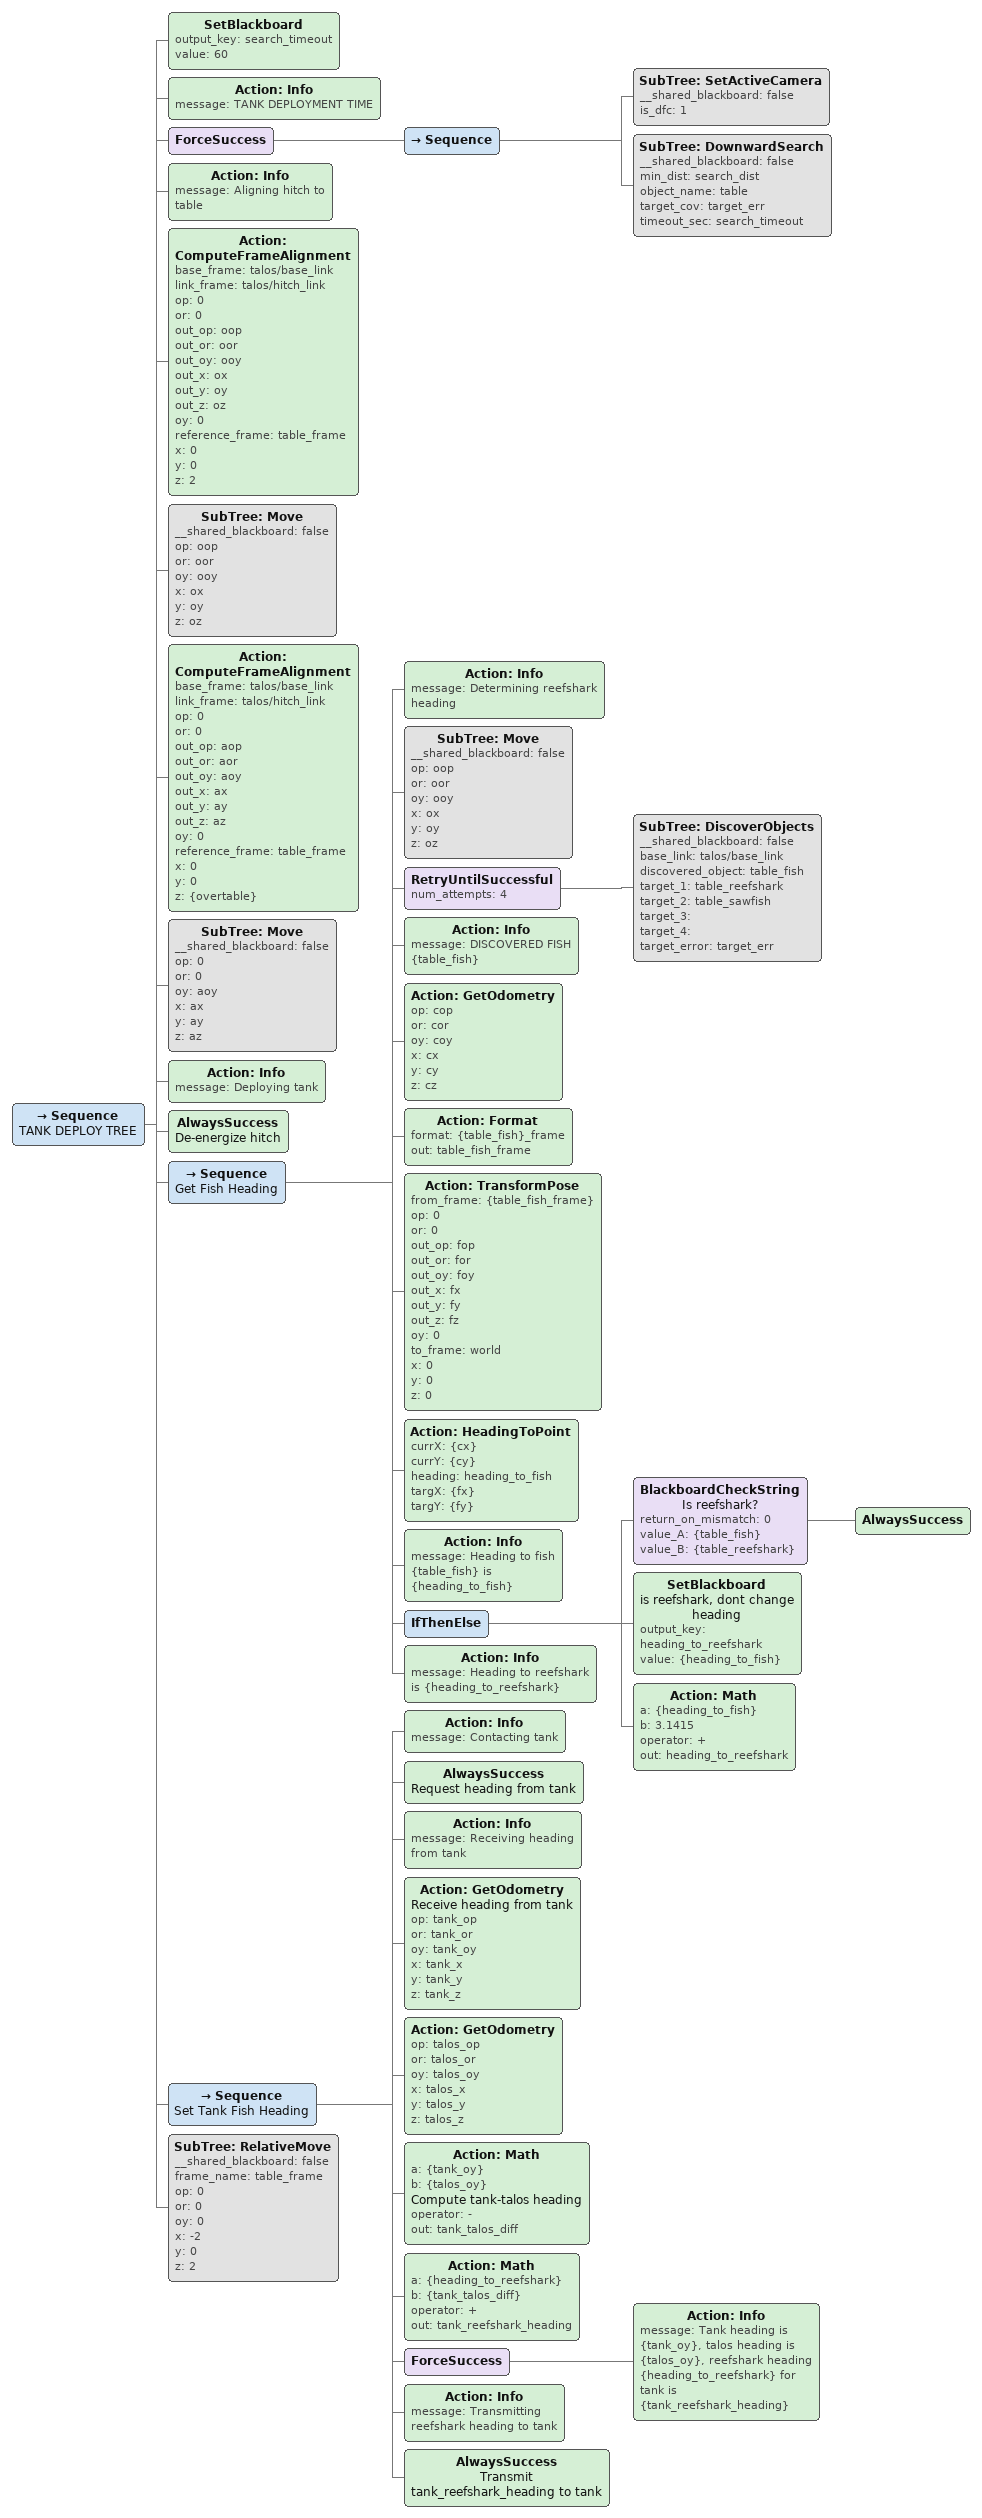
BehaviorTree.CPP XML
<Sequence name="TANK DEPLOY TREE">
    <SetBlackboard output_key="search_timeout" value="60"/>
    <Action ID="Info" message="TANK DEPLOYMENT TIME"/>
    <ForceSuccess>
        <Sequence>
            <SubTree ID="SetActiveCamera" __shared_blackboard="false" is_dfc="1"/>
            <SubTree ID="DownwardSearch" __shared_blackboard="false" min_dist="search_dist" object_name="table" target_cov="target_err" timeout_sec="search_timeout"/>
        </Sequence>
    </ForceSuccess>
    <Action ID="Info" message="Aligning hitch to table"/>
    <Action ID="ComputeFrameAlignment" base_frame="talos/base_link" link_frame="talos/hitch_link" op="0" or="0" out_op="oop" out_or="oor" out_oy="ooy" out_x="ox" out_y="oy" out_z="oz" oy="0" reference_frame="table_frame" x="0" y="0" z="2"/>
    <SubTree ID="Move" __shared_blackboard="false" op="oop" or="oor" oy="ooy" x="ox" y="oy" z="oz"/>
    <Action ID="ComputeFrameAlignment" base_frame="talos/base_link" link_frame="talos/hitch_link" op="0" or="0" out_op="aop" out_or="aor" out_oy="aoy" out_x="ax" out_y="ay" out_z="az" oy="0" reference_frame="table_frame" x="0" y="0" z="{overtable}"/>
    <SubTree ID="Move" __shared_blackboard="false" op="0" or="0" oy="aoy" x="ax" y="ay" z="az"/>
    <Action ID="Info" message="Deploying tank"/>
    <AlwaysSuccess name="De-energize hitch"/>
    <Sequence name="Get Fish Heading">
        <Action ID="Info" message="Determining reefshark heading"/>
        <SubTree ID="Move" __shared_blackboard="false" op="oop" or="oor" oy="ooy" x="ox" y="oy" z="oz"/>
        <RetryUntilSuccessful num_attempts="4">
            <SubTree ID="DiscoverObjects" __shared_blackboard="false" base_link="talos/base_link" discovered_object="table_fish" target_1="table_reefshark" target_2="table_sawfish" target_3="" target_4="" target_error="target_err"/>
        </RetryUntilSuccessful>
        <Action ID="Info" message="DISCOVERED FISH {table_fish}"/>
        <Action ID="GetOdometry" op="cop" or="cor" oy="coy" x="cx" y="cy" z="cz"/>
        <Action ID="Format" format="{table_fish}_frame" out="table_fish_frame"/>
        <Action ID="TransformPose" from_frame="{table_fish_frame}" op="0" or="0" out_op="fop" out_or="for" out_oy="foy" out_x="fx" out_y="fy" out_z="fz" oy="0" to_frame="world" x="0" y="0" z="0"/>
        <Action ID="HeadingToPoint" currX="{cx}" currY="{cy}" heading="heading_to_fish" targX="{fx}" targY="{fy}"/>
        <Action ID="Info" message="Heading to fish {table_fish} is {heading_to_fish}"/>
        <IfThenElse>
            <BlackboardCheckString name="Is reefshark?" return_on_mismatch="0" value_A="{table_fish}" value_B="{table_reefshark}">
                <AlwaysSuccess/>
            </BlackboardCheckString>
            <SetBlackboard name="is reefshark, dont change heading" output_key="heading_to_reefshark" value="{heading_to_fish}"/>
            <Action ID="Math" a="{heading_to_fish}" b="3.1415" operator="+" out="heading_to_reefshark"/>
        </IfThenElse>
        <Action ID="Info" message="Heading to reefshark is {heading_to_reefshark}"/>
    </Sequence>
    <Sequence name="Set Tank Fish Heading">
        <Action ID="Info" message="Contacting tank"/>
        <AlwaysSuccess name="Request heading from tank"/>
        <Action ID="Info" message="Receiving heading from tank"/>
        <Action ID="GetOdometry" name="Receive heading from tank" op="tank_op" or="tank_or" oy="tank_oy" x="tank_x" y="tank_y" z="tank_z"/>
        <Action ID="GetOdometry" op="talos_op" or="talos_or" oy="talos_oy" x="talos_x" y="talos_y" z="talos_z"/>
        <Action ID="Math" a="{tank_oy}" b="{talos_oy}" name="Compute tank-talos heading" operator="-" out="tank_talos_diff"/>
        <Action ID="Math" a="{heading_to_reefshark}" b="{tank_talos_diff}" operator="+" out="tank_reefshark_heading"/>
        <ForceSuccess>
            <Action ID="Info" message="Tank heading is {tank_oy}, talos heading is {talos_oy}, reefshark heading {heading_to_reefshark} for tank is {tank_reefshark_heading}"/>
        </ForceSuccess>
        <Action ID="Info" message="Transmitting reefshark heading to tank"/>
        <AlwaysSuccess name="Transmit tank_reefshark_heading to tank"/>
    </Sequence>
    <SubTree ID="RelativeMove" __shared_blackboard="false" frame_name="table_frame" op="0" or="0" oy="0" x="-2" y="0" z="2"/>
</Sequence>
